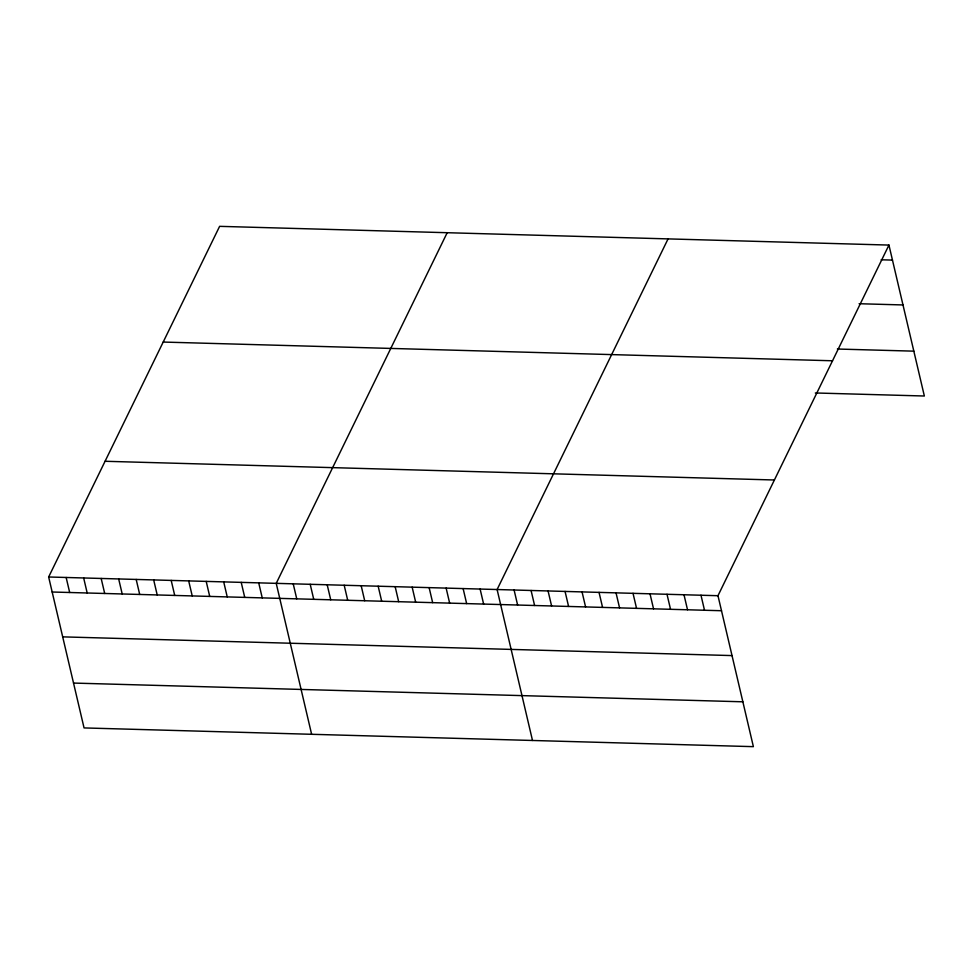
<?xml version="1.0" encoding="UTF-8"?>
<svg xmlns="http://www.w3.org/2000/svg" width="973" height="973" viewBox="0 0 973 973"><rect width="100%" height="100%" fill="white"/><g stroke="black" fill="none" stroke-linecap="round" stroke-linejoin="round"><path stroke-width="1.46" d="M888.945 245.074L717.977 595.707L753.382 746.656L84.055 727.926L48.65 576.989L219.618 226.344L888.945 245.074L924.35 396.011L815.325 392.97M447.191 232.717L276.223 583.35L311.628 734.299M668.062 238.896L497.106 589.529L532.499 740.477M881.137 259.779L892.472 260.095M859.098 303.722L902.993 304.95M837.376 349.027L913.829 351.156M163.196 342.058L832.523 360.776M105.072 461.275L774.399 479.993M48.65 576.989L717.977 595.707M52.177 592.01L721.504 610.728M62.698 636.865L732.024 655.583M73.534 683.07L742.861 701.801M700.986 595.233L704.513 610.253M683.995 594.758L687.522 609.779M667.004 594.284L670.531 609.305M650.013 593.81L653.54 608.83M633.022 593.323L636.549 608.356M616.031 592.849L619.558 607.87M599.04 592.375L602.567 607.395M582.049 591.9L585.576 606.921M565.058 591.426L568.585 606.447M548.067 590.952L551.594 605.972M531.076 590.477L534.603 605.498M514.097 590.003L517.612 605.024M480.115 589.054L483.63 604.075M463.124 588.58L466.639 603.601M446.133 588.106L449.648 603.126M429.142 587.631L432.657 602.652M412.151 587.157L415.666 602.178M395.16 586.67L398.675 601.703M378.169 586.196L381.684 601.217M361.178 585.722L364.693 600.742M344.187 585.247L347.702 600.268M327.196 584.773L330.723 599.794M310.205 584.299L313.732 599.319M293.214 583.824L296.741 598.845M258.721 582.863L262.236 597.884M241.207 582.365L244.734 597.398M223.705 581.878L227.232 596.899M206.203 581.392L209.718 596.413M188.689 580.905L192.216 595.926M171.187 580.407L174.714 595.427M153.685 579.92L157.2 594.941M136.184 579.434L139.698 594.454M118.67 578.947L122.197 593.968M101.168 578.449L104.695 593.469M83.666 577.962L87.181 592.983M66.152 577.476L69.679 592.496"/></g></svg>
